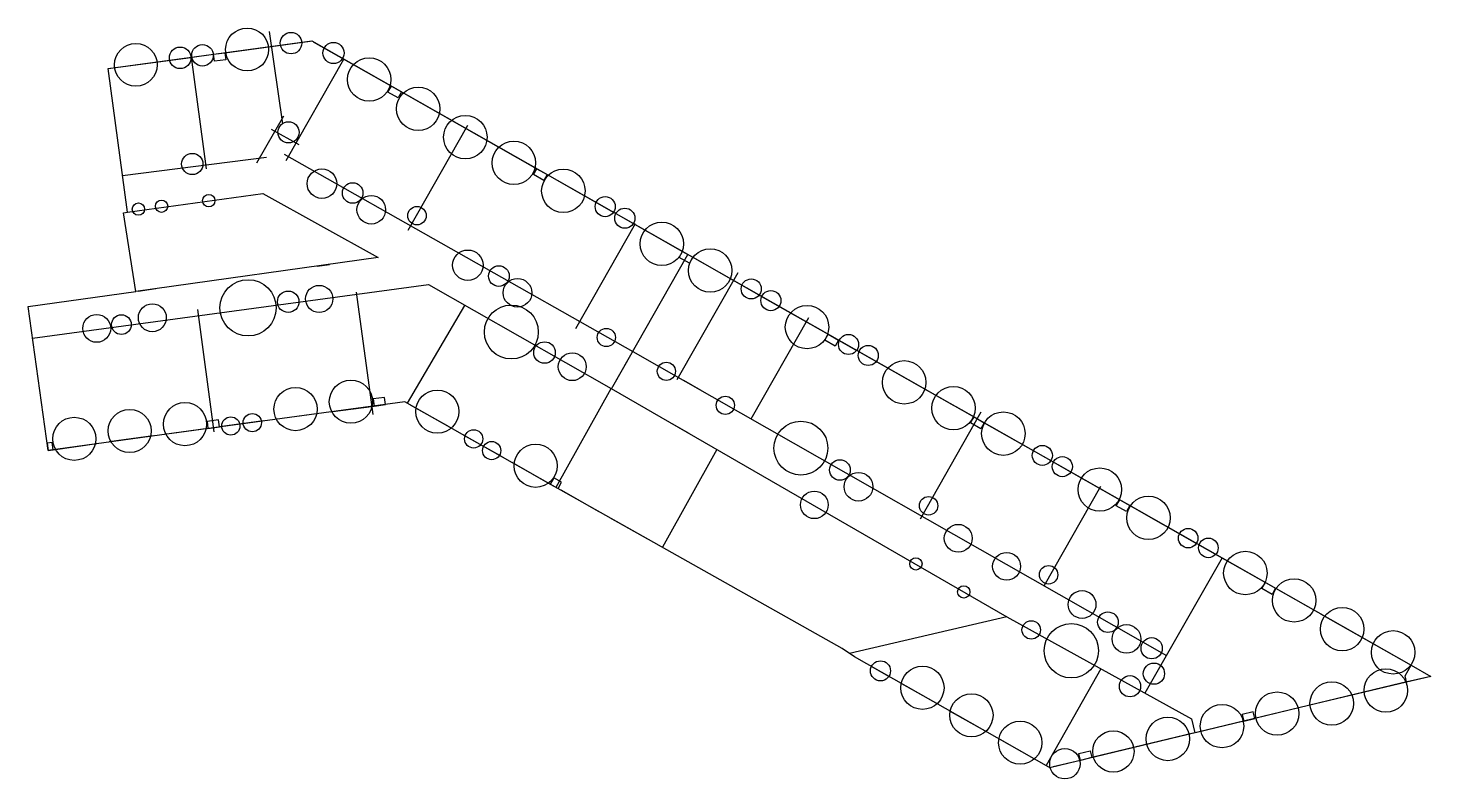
# Model space of a CAD drawing. Header units: inches. Extents: x 301305 to 368859, y 246535 to 282719.
import ezdxf

# ---------------------------------------------------------------- set-up
doc = ezdxf.new("R2010")
doc.units = ezdxf.units.IN
doc.header["$MEASUREMENT"] = 0
for name, color, linetype, true_color in [('Ericusspitze2OG$hcd_building_outline', 1, 'Continuous', 0xfb0207), ('Ericusspitze2OG$hcd_building_rooms', 30, 'Continuous', 0xfd8008), ('Ericusspitze2OG$hcd_doors', 80, 'Continuous', 0x21ff06), ('Ericusspitze2OG$hcd_pillars', 4, 'Continuous', 0x21ffff), ('Ericusspitze2OG$hcd_windows', 5, 'Continuous', 0x0000ff)]:
    doc.layers.add(name, color=color, linetype=linetype, true_color=true_color)

msp = doc.modelspace()

# ---------------------------------------------------------------- linework, layer by layer
at = {"layer": 'Ericusspitze2OG$hcd_building_outline'}
msp.add_lwpolyline([(305907, 273818), (306099, 273845), (305164, 280762), (314967, 282098), (367907, 252015), (368859, 251475), (367430, 251143), (350500, 247074), (350465, 247110), (341095, 252416), (340503, 252817), (326452, 260746), (319455, 264706), (307630, 263107), (302273, 262368), (301305, 269302), (306497, 270027)], close=True, dxfattribs=at)
at = {"layer": 'Ericusspitze2OG$hcd_building_rooms'}
for p, q in [((313567, 278103), (312933, 282552)), ((312329, 276222), (313620, 278496)), ((314357, 277095), (313028, 277827)), ((319606, 272979), (322479, 278031)), ((305860, 275613), (312793, 276503)), ((327688, 268241), (330561, 273293)), ((332569, 265780), (335499, 270936)), ((336122, 263891), (338896, 268773)), ((344273, 259063), (347203, 264219)), ((350236, 255845), (352962, 260642)), ((352961, 251843), (350325, 247189))]:
    msp.add_line(p, q, dxfattribs=at)
for points in [[(309901, 275935), (309177, 281309)], [(313735, 276342), (316509, 281222)], [(313634, 276634), (330424, 267140)], [(306099, 273845), (312617, 274744), (318160, 271656), (306497, 270027)], [(329401, 265339), (333076, 271808)], [(301517, 267780), (320580, 270355), (329390, 265345)], [(317918, 264103), (317119, 269999)], [(310274, 263256), (309475, 269152)], [(319570, 264642), (322342, 269353)], [(330424, 267140), (356119, 252491)], [(326731, 260588), (329390, 265345), (348435, 254341), (340853, 252580)], [(334471, 262409), (331853, 257698)], [(358802, 257189), (355080, 250673)], [(348435, 254341), (357332, 249430), (357494, 248755)]]:
    msp.add_lwpolyline(points, dxfattribs=at)
at = {"layer": 'Ericusspitze2OG$hcd_doors'}
for points in [[(315229, 271247), (315828, 271330)], [(306610, 270043), (307459, 270162)], [(330384, 267071), (329451, 265428)], [(332863, 265749), (333702, 265270)], [(332311, 263657), (333117, 263192)]]:
    msp.add_lwpolyline(points, dxfattribs=at)
for centre, radius in [((313846, 277692), 512), ((309211, 276168), 513), ((316936, 274770), 497), ((306618, 273994), 299), ((307734, 274132), 299), ((310006, 274401), 299), ((320032, 273678), 445), ((323977, 270767), 497), ((313832, 269530), 517), ((305802, 268428), 475), ((329150, 267808), 438), ((326174, 267082), 517), ((332043, 266177), 438), ((334881, 264540), 438), ((340398, 261423), 497), ((339167, 259743), 665), ((344669, 259699), 445), ((344057, 256899), 299), ((350447, 256374), 445), ((346361, 255547), 299), ((349610, 253715), 445), ((353304, 254088), 497), ((355413, 252833), 511), ((355519, 251608), 511), ((354370, 251002), 511)]:
    msp.add_circle(centre, radius, dxfattribs=at)
at = {"layer": 'Ericusspitze2OG$hcd_pillars'}
for points in [[(310230, 281453), (310784, 281528), (310830, 281191), (310276, 281115)], [(318798, 279921), (319285, 279644), (319122, 279358), (318635, 279634)], [(325810, 275937), (326301, 275657), (326140, 275374), (325649, 275654)], [(332822, 271952), (333314, 271673), (333150, 271384), (332658, 271663)], [(339831, 267969), (340331, 267685), (340166, 267395), (339667, 267679)], [(317966, 264504), (318519, 264580), (318472, 264923), (317918, 264847)], [(309967, 263423), (310523, 263498), (310477, 263833), (309922, 263758)], [(346856, 263977), (347352, 263696), (347187, 263406), (346691, 263688)], [(302273, 262368), (302506, 262400), (302458, 262750), (302224, 262718)], [(326452, 260746), (326829, 260533), (326998, 260832), (326620, 261045)], [(353874, 259989), (354359, 259713), (354193, 259420), (353708, 259696)], [(360891, 256002), (361377, 255726), (361208, 255429), (360723, 255705)], [(368859, 251475), (367688, 251203), (367686, 251208), (367617, 251504), (367907, 252015), (367907, 252015)], [(359841, 249319), (360383, 249450), (360305, 249776), (359762, 249646)], [(352535, 247563), (351990, 247432), (351911, 247758), (352457, 247889)]]:
    msp.add_lwpolyline(points, close=True, dxfattribs=at)
at = {"layer": 'Ericusspitze2OG$hcd_windows'}
for points in [[(310784, 281528), (314896, 282089)], [(315038, 282058), (318798, 279921)], [(305283, 280779), (309142, 281304)], [(309205, 281313), (310230, 281453)], [(319285, 279644), (325810, 275937)], [(326301, 275657), (329516, 273831)], [(329607, 273779), (332822, 271952)], [(333314, 271673), (336495, 269865)], [(336662, 269770), (339831, 267969)], [(340331, 267685), (341155, 267217)], [(341355, 267103), (345883, 264530)], [(315301, 264145), (313186, 263859)], [(315852, 264219), (317965, 264505)], [(319709, 264563), (321565, 263512)], [(345980, 264475), (346856, 263977)], [(312638, 263784), (310523, 263498)], [(347352, 263696), (350554, 261876)], [(307321, 263065), (305206, 262773)], [(309967, 263423), (307852, 263137)], [(322255, 263121), (324112, 262070)], [(302506, 262400), (304621, 262692)], [(324595, 261797), (326452, 260746)], [(350708, 261788), (353874, 259989)], [(326955, 260462), (328791, 259426)], [(354359, 259713), (357575, 257886)], [(329297, 259140), (331131, 258105)], [(357713, 257808), (360891, 256002)], [(361377, 255726), (363419, 254565)], [(363540, 254496), (367907, 252015)], [(341953, 251930), (342769, 251468)], [(343361, 251132), (345158, 250115)], [(367688, 251203), (362967, 250071)], [(362567, 249974), (360383, 249450)], [(345647, 249838), (347503, 248787)], [(359841, 249319), (357584, 248777)], [(357405, 248734), (352535, 247563)], [(347989, 248512), (349842, 247462)], [(351990, 247432), (350670, 247115)]]:
    msp.add_lwpolyline(points, dxfattribs=at)
for centre, radius in [((311854, 281685), 1035), ((313968, 281993), 519), ((306497, 280943), 1028), ((308628, 281282), 519), ((309704, 281406), 519), ((316013, 281516), 510), ((317732, 280235), 1046), ((320095, 278826), 1046), ((322361, 277462), 1046), ((324701, 276220), 1046), ((315457, 275220), 713), ((327081, 274871), 1046), ((317832, 273964), 689), ((329096, 274113), 484), ((330041, 273554), 484), ((331822, 272319), 1046), ((322481, 271290), 733), ((334155, 271031), 1046), ((311899, 269237), 1353), ((315325, 269667), 653), ((324873, 269961), 689), ((336129, 270148), 484), ((337075, 269584), 484), ((304611, 268248), 673), ((307290, 268758), 673), ((324578, 268070), 1298), ((338815, 268311), 1046), ((340814, 267472), 484), ((327508, 266399), 670), ((341764, 266943), 484), ((343497, 265645), 1046), ((316852, 264714), 1040), ((314184, 264357), 1040), ((321012, 264237), 1040), ((345867, 264403), 1046), ((306198, 263305), 1040), ((308861, 263633), 1040), ((312101, 263705), 440), ((348269, 263175), 1046), ((303530, 262924), 1040), ((311068, 263543), 440), ((338518, 262477), 1298), ((322761, 262922), 440), ((323630, 262358), 440), ((325745, 261627), 1040), ((350145, 262127), 484), ((351109, 261584), 484), ((352912, 260478), 1046), ((341293, 260617), 689), ((355253, 259114), 1046), ((346095, 258132), 670), ((357169, 258138), 472), ((358142, 257670), 472), ((348424, 256779), 670), ((359922, 256458), 1046), ((362270, 255139), 1046), ((352060, 254942), 670), ((364587, 253757), 1046), ((351543, 252713), 1308), ((354199, 253282), 689), ((367035, 252636), 1046), ((342351, 251743), 484), ((344372, 250928), 1040), ((366688, 250800), 1046), ((346731, 249602), 1040), ((361449, 249684), 1046), ((364081, 250175), 1046), ((358798, 249084), 1046), ((349080, 248283), 1040), ((356189, 248464), 1048), ((353565, 247860), 995), ((351232, 247268), 733)]:
    msp.add_circle(centre, radius, dxfattribs=at)

doc.saveas('drawing.dxf')
